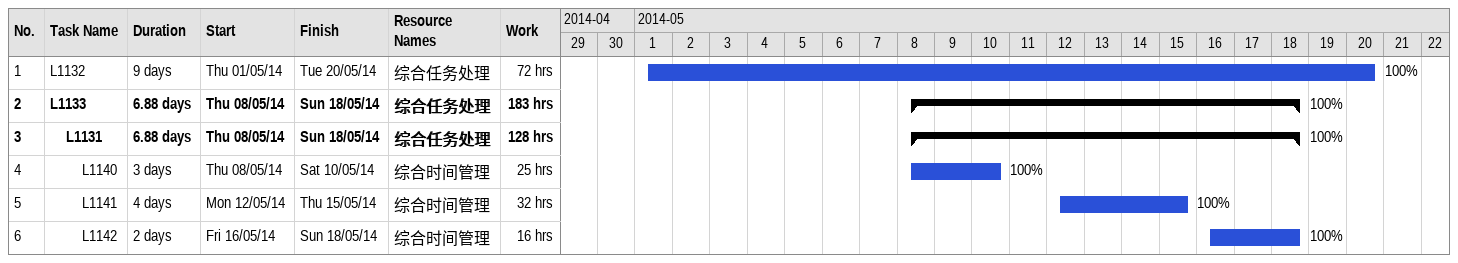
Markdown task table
| ID | Level | Task | Duration | Start | Finish | Resources | % complete | Work (h) |
|---|---|---|---|---|---|---|---|---|
| 1 | 1 | L1132 | 9d | 2014-05-01 | 2014-05-20 | 综合任务处理 | 100 | 72 |
| 2 | 1 | **L1133** | 6.88d | 2014-05-08 | 2014-05-18 | 综合任务处理 | 100 | 183 |
| 3 | 2 | **L1131** | 6.88d | 2014-05-08 | 2014-05-18 | 综合任务处理 | 100 | 128 |
| 4 | 3 | L1140 | 3d | 2014-05-08 | 2014-05-10 | 综合时间管理 | 100 | 25 |
| 5 | 3 | L1141 | 4d | 2014-05-12 | 2014-05-15 | 综合时间管理 | 100 | 32 |
| 6 | 3 | L1142 | 2d | 2014-05-16 | 2014-05-18 | 综合时间管理 | 100 | 16 |
